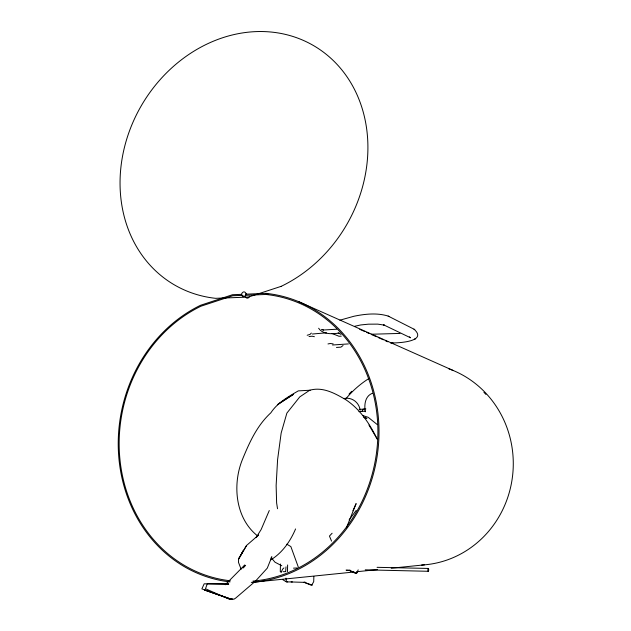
<?xml version="1.0" encoding="UTF-8"?>
<svg xmlns="http://www.w3.org/2000/svg" width="631" height="631" viewBox="0 0 631 631"><rect width="100%" height="100%" fill="white"/><g stroke="black" fill="none" stroke-linecap="round" stroke-linejoin="round"><path stroke-width="0.95" d="M280.472 564.027L280.282 571.56L281.781 571.662M287.444 571.607L287.626 564.958M327.986 343.942L330.265 343.509L333.176 343.879M285.654 571.741L285.993 566.875M245.341 295.955L245.427 295.34A2.398 2.122 -67.6 0 1 246.461 293.841M356.988 571.576L356.736 573.366L348.951 570.25L350.662 570.432L346.064 570.108M358.179 569.856L357.091 572.427L355.505 573.39L349.408 570.456L346.64 570.266M281.008 572.554L282.625 569.154L283.966 567.932M307.171 335.266L309.955 334.446L311.375 333.073M245.656 295.3L245.972 294.093A2.414 2.13 -67.6 0 0 241.705 293.801L241.886 295.584A2.414 2.13 -67.6 0 0 245.656 295.3L265.872 294.456A144.333 128.819 -79.4 0 1 377.74 438.931A144.333 128.819 -79.4 0 1 252.936 581.088M249.584 296.255L249.355 296.838A2.398 2.122 -67.6 0 1 245.948 297.58M346.435 527.776L356.121 503.593L352.942 510.763M243.661 567.206L244.773 564.982L225.228 584.748M295.576 528.936C290.323 541.264 282.491 552.653 270.92 559.807M269.279 510.511L261.155 529.496L256.107 537.58L258.568 535.041L246.595 545.429L238.621 558.94L238.486 562.363L241.152 569.28M361.752 411.53L363.204 409.172L365.87 408.943M246.595 545.429L238.621 558.94L243.456 550.406L242.036 552.653M270.896 558.261L271.866 556.755L267.276 568.145L255.508 581.112M356.2 510.408L349.132 519.865M343.059 345.528L340.882 347.145L336.457 347.444M332.111 533.242L329.437 536.058L331.559 541.122M242.943 568.145L245.625 565.392M390.904 342.909L392.797 342.87L390.904 342.909C397.364 343.177 428.275 341.797 413.991 329.169M254.033 582.366L235.671 598.101L233.983 599.166L230.536 599.087M332.521 344.999L348.43 343.911M326.511 332.829L312.384 334.004M414.378 339.407L414.851 339.092M415.095 338.926L415.592 338.602M309.016 336.552L312.053 336.205L314.404 336.702M372.432 393.271C364.994 396.008 364.079 404.976 365.27 411.798M227.468 584.464L228.745 584.054L204.176 583.809L201.873 588.904L231.963 599.442L204.42 589.977L229.818 598.906M232.744 599.048L229.353 599.237L205.485 588.747L207.299 583.746L228.248 584.061L226.229 584.353M339.88 320.185L353.857 316.273C365.01 313.962 377.109 312.653 388.152 316.076L414.772 329.571M354.669 326.282L360.758 324.949L368.441 324.176L377.756 324.129L384.382 325.139L383.545 324.815L410.521 337.774L409.361 336.844M341.276 336.142L338.997 336.268L332.048 333.476M343.477 398.603C351.428 396.678 359.063 402.089 360.167 410.197M253.189 582.239L354.038 572.001M356.972 571.702L377.535 569.612M391.244 568.223L424.537 564.84M399.983 333.428L371.675 334.233M358.913 411.657L365.428 411.112M336.591 329.216L323.963 329.974L321.723 329.469L323.506 330.194M310.2 390.218L298.289 390.881C288.186 396.804 277.443 402.728 270.88 412.784C256.975 425.546 249.387 442.52 242.375 459.644C232.279 484.663 235.3 518.138 257.409 535.758M359.173 409.377L363.606 409.14M293.502 568.145L297.272 567.971M241.634 294.346L232.5 294.724L200.516 305.294A145.469 129.828 -79.4 0 0 119.125 460.614A145.469 129.828 -79.4 0 0 230.023 581.916M245.956 294.172L265.888 293.352L268.593 294.527M339.304 333.113L338.697 333.136C332.206 334.099 322.796 334.588 318.631 328.246M283.256 571.678L285.117 571.654M292.405 581.94L286.427 581.908L285.993 578.13M377.062 567.324L428.275 568.444M365.239 569.832L428.291 571.284M291.151 581.963L305.601 582.397L303.929 582.216L312.282 585.126M287.689 581.885L285.961 581.656L282.933 579.771M362.762 415.529L368.22 417.328L377.322 424.616M304.379 582.429L311.075 585.15L311.888 584.898L313.71 581.656L313.859 576.434M244.796 296.625L241.823 295.395L232.736 295.75L200.981 306.193A144.333 128.819 -79.4 0 0 120.04 460.409A144.333 128.819 -79.4 0 0 230.283 580.78M340.953 334.375L338.153 332.837M359.702 329.295L364.97 331.638M366.729 332.427L369.372 333.594M371.131 334.375L376.399 336.717M378.158 337.498L383.435 339.841M385.194 340.63L387.828 341.797M298.542 301.61L453.224 370.507M388.152 316.076L388.972 316.502M281.797 565.77L274.998 562.197L271.898 558.53M286.782 544.19L290.859 546.58L298.282 567.009M368.954 425.065L377.196 439.058C369.687 423.835 360.333 409.432 345.977 399.841C335.045 393.389 322.741 386.48 309.687 390.258L299.757 396.915L286.876 413.116L281.158 433.047L277.593 459.668L276.133 485.523L276.623 502.923L277.522 508.736M448.736 368.772A100.881 95.865 -86.1 0 1 512.285 478.14A100.881 95.865 -86.1 0 1 421.618 565.045M349.046 394.099A100.881 95.865 -86.1 0 1 351.735 391.315M265.888 293.352A145.469 129.828 -79.4 0 1 378.805 439.862A145.469 129.828 -79.4 0 1 251.272 582.389M483.922 392.316A100.092 95.115 -86.1 0 1 485.909 394.407M345.82 398.855A100.092 95.115 -86.1 0 1 368.93 378.513M288.477 397.475L277.372 404.731L293.541 394.296L288.477 397.475M281.118 286.364L248.338 297.075L215.613 298.329A138.41 118.675 -59.9 0 1 140.027 107.98A138.41 118.675 -59.9 0 1 342.68 70.948A138.41 118.675 -59.9 0 1 281.118 286.364M366.8 418.4L364.055 417.422L366.8 418.4M428.583 570.834A1.42 0.41 -89.8 0 0 428.378 568.484A1.42 0.41 -89.8 0 0 427.889 570.274A1.42 0.41 -89.8 0 0 428.583 570.834"/></g></svg>
